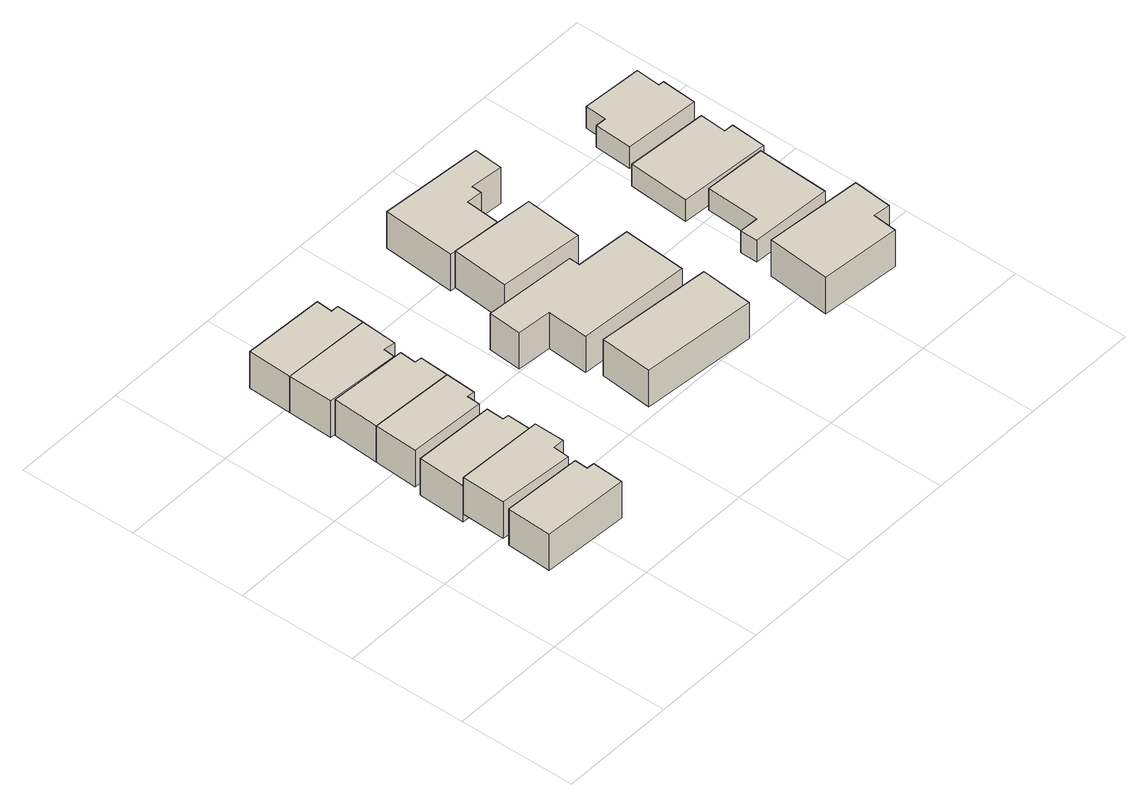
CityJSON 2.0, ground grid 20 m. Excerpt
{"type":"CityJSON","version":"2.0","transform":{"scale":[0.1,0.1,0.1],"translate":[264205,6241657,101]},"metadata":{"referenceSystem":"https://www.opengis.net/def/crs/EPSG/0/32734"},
"CityObjects":{
"building1":{"type":"Building","attributes":{"address":"42 Kylemore Road Universtity Estate Cape Town","building":"house","building:levels":2,"building_height":6.9,"plus_code":"4FRW3C6X+8HR","ground_height":114.93,"roof_height":121.83},"geometry":[{"type":"Solid","lod":"1","boundaries":[[[[0,1,2,3]],[[1,4,5,2]],[[4,6,7,5]],[[6,8,9,7]],[[8,10,11,9]],[[10,0,3,11]],[[3,2,5,7,9,11]],[[10,8,6,4,1,0]]]]}]},
"building2":{"type":"Building","attributes":{"address":"40 Kylemore Road Universtity Estate Cape Town","building":"house","building:levels":2,"building_height":6.9,"plus_code":"4FRW3C6X+9HJ","ground_height":114.93,"roof_height":121.83},"geometry":[{"type":"Solid","lod":"1","boundaries":[[[[12,13,14,15]],[[13,16,17,14]],[[16,18,19,17]],[[18,20,21,19]],[[20,22,23,21]],[[22,12,15,23]],[[15,14,17,19,21,23]],[[22,20,18,16,13,12]]]]}]},
"building3":{"type":"Building","attributes":{"address":"38 Kylemore Road Universtity Estate Cape Town","building":"house","building:levels":2,"building_height":6.9,"plus_code":"4FRW3C6X+CH2","ground_height":113.33,"roof_height":120.23},"geometry":[{"type":"Solid","lod":"1","boundaries":[[[[24,25,26,27]],[[25,28,29,26]],[[28,30,31,29]],[[30,32,33,31]],[[32,34,35,33]],[[34,24,27,35]],[[27,26,29,31,33,35]],[[34,32,30,28,25,24]]]]}]},
"building4":{"type":"Building","attributes":{"address":"36 Kylemore Road Universtity Estate Cape Town","building":"house","building:levels":2,"building_height":6.9,"plus_code":"4FRW3C6X+CHV","ground_height":113.33,"roof_height":120.23},"geometry":[{"type":"Solid","lod":"1","boundaries":[[[[36,37,38,39]],[[37,40,41,38]],[[40,42,43,41]],[[42,44,45,43]],[[44,46,47,45]],[[46,36,39,47]],[[39,38,41,43,45,47]],[[46,44,42,40,37,36]]]]}]},
"building5":{"type":"Building","attributes":{"address":"34 Kylemore Road Universtity Estate Cape Town","building":"house","building:levels":2,"building_height":6.9,"plus_code":"4FRW3C6X+FH7","ground_height":113.33,"roof_height":120.23},"geometry":[{"type":"Solid","lod":"1","boundaries":[[[[36,48,49,39]],[[48,50,51,49]],[[50,52,53,51]],[[52,54,55,53]],[[54,37,38,55]],[[37,36,39,38]],[[39,49,51,53,55,38]],[[37,54,52,50,48,36]]]]}]},
"building6":{"type":"Building","attributes":{"address":"32 Kylemore Road Universtity Estate Cape Town","building":"house","building:levels":2,"building_height":6.9,"plus_code":"4FRW3C6X+GH4","ground_height":111.57,"roof_height":118.47},"geometry":[{"type":"Solid","lod":"1","boundaries":[[[[56,57,58,59]],[[57,60,61,58]],[[60,62,63,61]],[[62,64,65,63]],[[64,66,67,65]],[[66,56,59,67]],[[59,58,61,63,65,67]],[[66,64,62,60,57,56]]]]}]},
"building7":{"type":"Building","attributes":{"address":"30 Kylemore Road Universtity Estate Cape Town","building":"house","building:levels":2,"building_height":6.9,"plus_code":"4FRW3C6X+GHG","ground_height":111.57,"roof_height":118.47},"geometry":[{"type":"Solid","lod":"1","boundaries":[[[[56,68,69,59]],[[68,70,71,69]],[[70,72,73,71]],[[72,74,75,73]],[[74,57,58,75]],[[57,56,59,58]],[[59,69,71,73,75,58]],[[57,74,72,70,68,56]]]]}]},
"building8":{"type":"Building","attributes":{"address":"1 Westfort Road University Estate Cape Town","building":"house","building:levels":2,"building_height":6.9,"plus_code":"4FRW3C6X+CP5","ground_height":106.12,"roof_height":113.02},"geometry":[{"type":"Solid","lod":"1","boundaries":[[[[76,77,78,79]],[[77,80,81,78]],[[80,82,83,81]],[[82,76,79,83]],[[79,78,81,83]],[[82,80,77,76]]]]}]},
"building9":{"type":"Building","attributes":{"address":"23 Kylemore Road University Estate Cape Town","building":"house","building:levels":2,"building_height":6.9,"plus_code":"4FRW3C6X+CPX","ground_height":106.12,"roof_height":113.02},"geometry":[{"type":"Solid","lod":"1","boundaries":[[[[84,85,86,87]],[[85,88,89,86]],[[88,90,91,89]],[[90,92,93,91]],[[92,94,95,93]],[[94,96,97,95]],[[96,98,99,97]],[[98,84,87,99]],[[87,86,89,91,93,95,97,99]],[[98,96,94,92,90,88,85,84]]]]}]},
"building10":{"type":"Building","attributes":{"address":"21 Kylemore Road University Estate Cape Town","building":"house","building:levels":2,"building_height":6.9,"plus_code":"4FRW3C6X+GP5","ground_height":104.56,"roof_height":111.46},"geometry":[{"type":"Solid","lod":"1","boundaries":[[[[100,101,102,103]],[[101,104,105,102]],[[104,106,107,105]],[[106,100,103,107]],[[103,102,105,107]],[[106,104,101,100]]]]}]},
"building11":{"type":"Building","attributes":{"address":"19 Kylemore Road University Estate Cape Town","building":"house","building:levels":2,"building_height":6.9,"plus_code":"4FRW3C6X+HQ2","ground_height":102.72,"roof_height":109.62},"geometry":[{"type":"Solid","lod":"1","boundaries":[[[[108,109,110,111]],[[109,112,113,110]],[[112,114,115,113]],[[114,116,117,115]],[[116,118,119,117]],[[118,120,121,119]],[[120,122,123,121]],[[122,108,111,123]],[[111,110,113,115,117,119,121,123]],[[122,120,118,116,114,112,109,108]]]]}]},
"building12":{"type":"Building","attributes":{"address":"16 Garrick Road University Estate Cape Town","building":"house","building:levels":2,"building_height":6.9,"plus_code":"4FRW3C6X+9VX","ground_height":102.8,"roof_height":109.7},"geometry":[{"type":"Solid","lod":"1","boundaries":[[[[124,125,126,127]],[[125,128,129,126]],[[128,130,131,129]],[[130,132,133,131]],[[132,134,135,133]],[[134,124,127,135]],[[127,126,129,131,133,135]],[[134,132,130,128,125,124]]]]}]},
"building13":{"type":"Building","attributes":{"address":"14 Garrick Road University Estate Cape Town","building":"house","building:levels":1,"building_height":4.1,"plus_code":"4FRW3C6X+FV5","ground_height":102.8,"roof_height":106.9},"geometry":[{"type":"Solid","lod":"1","boundaries":[[[[136,137,138,139]],[[137,140,141,138]],[[140,142,143,141]],[[142,144,145,143]],[[144,146,147,145]],[[146,136,139,147]],[[139,138,141,143,145,147]],[[146,144,142,140,137,136]]]]}]},
"building14":{"type":"Building","attributes":{"address":"12A Garrick Road University Estate Cape Town","building":"house","building:levels":1,"building_height":4.1,"plus_code":"4FRW3C6X+FWJ","ground_height":101.16,"roof_height":105.26},"geometry":[{"type":"Solid","lod":"1","boundaries":[[[[148,149,150,151]],[[149,152,153,150]],[[152,154,155,153]],[[154,156,157,155]],[[156,158,159,157]],[[158,148,151,159]],[[151,150,153,155,157,159]],[[158,156,154,152,149,148]]]]}]},
"building15":{"type":"Building","attributes":{"address":"12 Garrick Road University Estate Cape Town","building":"house","building:levels":1,"building_height":4.1,"plus_code":"4FRW3C6X+GWJ","ground_height":101.16,"roof_height":105.26},"geometry":[{"type":"Solid","lod":"1","boundaries":[[[[160,161,162,163]],[[161,164,165,162]],[[164,166,167,165]],[[166,168,169,167]],[[168,170,171,169]],[[170,172,173,171]],[[172,174,175,173]],[[174,160,163,175]],[[163,162,165,167,169,171,173,175]],[[174,172,170,168,166,164,161,160]]]]}]}
},
"vertices":[
[151,3,139],[154,57,139],[154,57,208],[151,3,208],[141,58,139],[141,58,208],[142,81,139],[142,81,208],[7,88,139],[7,88,208],[3,11,139],[3,11,208],
[164,172,139],[15,178,139],[15,178,208],[164,172,208],[12,103,139],[12,103,208],[142,93,139],[142,93,208],[144,121,139],[144,121,208],[163,120,139],[163,120,208],
[164,172,123],[166,223,123],[166,223,192],[164,172,192],[156,224,123],[156,224,192],[157,254,123],[157,254,192],[19,260,123],[19,260,192],[15,178,123],[15,178,192],
[175,342,123],[31,350,123],[31,350,192],[175,342,192],[27,276,123],[27,276,192],[158,269,123],[158,269,192],[159,291,123],[159,291,192],[172,290,123],[172,290,192],
[178,392,123],[178,392,192],[166,393,123],[166,393,192],[168,421,123],[168,421,192],[36,429,123],[36,429,192],
[196,513,106],[45,520,106],[45,520,175],[196,513,175],[43,443,106],[43,443,175],[170,434,106],[170,434,175],[172,454,106],[172,454,175],[192,452,106],[192,452,175],
[198,561,106],[198,561,175],[185,561,106],[185,561,175],[187,589,106],[187,589,175],[48,595,106],[48,595,175],
[627,254,51],[430,272,51],[430,272,120],[627,254,120],[422,182,51],[422,182,120],[619,165,51],[619,165,120],
[612,281,51],[620,389,51],[620,389,120],[612,281,120],[526,396,51],[526,396,120],[527,415,51],[527,415,120],[369,427,51],[369,427,120],[365,370,51],[365,370,120],[424,365,51],[424,365,120],[419,295,51],[419,295,120],
[592,544,36],[448,557,36],[448,557,105],[592,544,105],[439,459,36],[439,459,105],[583,446,36],[583,446,105],
[464,695,17],[454,570,17],[454,570,86],[464,695,86],[547,563,17],[547,563,86],[552,622,17],[552,622,86],[579,620,17],[579,620,86],[580,637,17],[580,637,86],[636,632,17],[636,632,86],[640,681,17],[640,681,86],
[764,247,18],[754,139,18],[754,139,87],[764,247,87],[891,127,18],[891,127,87],[895,169,18],[895,169,87],[924,166,18],[924,166,87],[930,232,18],[930,232,87],
[918,395,18],[812,401,18],[812,401,59],[918,395,59],[807,309,18],[807,309,59],[774,311,18],[774,311,59],[773,281,18],[773,281,59],[912,273,18],[912,273,59],
[794,526,2],[786,421,2],[786,421,43],[794,526,43],[942,410,2],[942,410,43],[946,470,2],[946,470,43],[930,471,2],[930,471,43],[933,516,2],[933,516,43],
[948,542,2],[952,601,2],[952,601,43],[948,542,43],[943,602,2],[943,602,43],[946,644,2],[946,644,43],[844,651,2],[844,651,43],[841,614,2],[841,614,43],[823,615,2],[823,615,43],[819,551,2],[819,551,43]
]}
